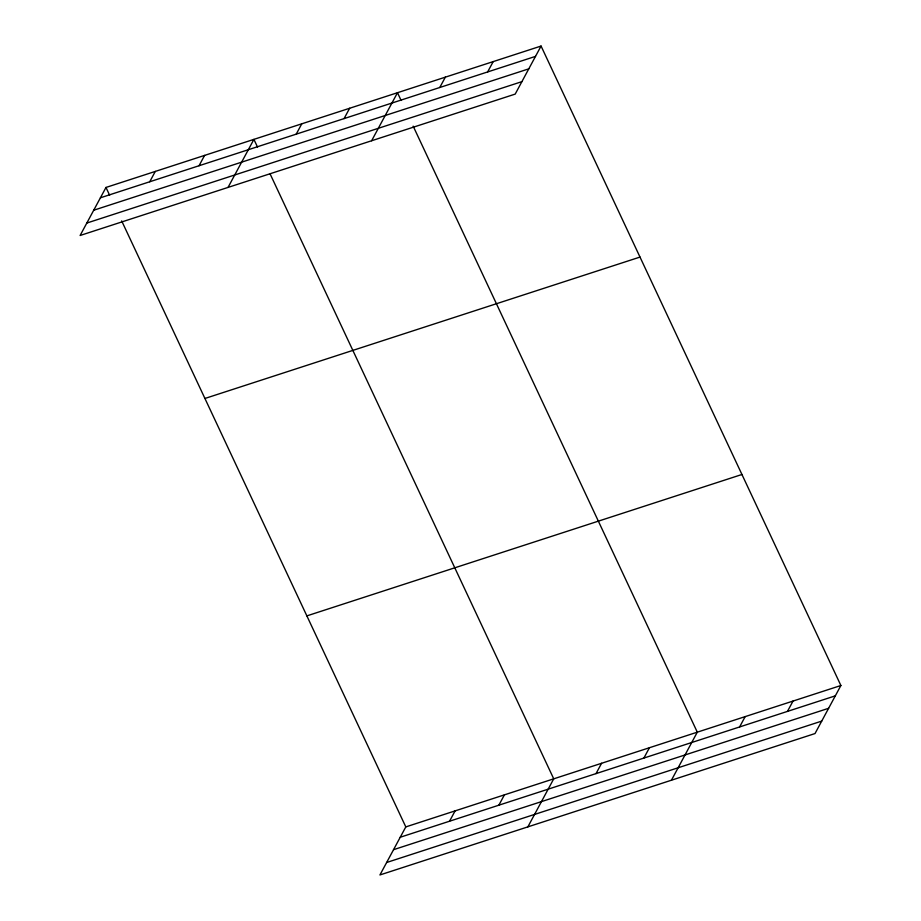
<?xml version="1.0" encoding="UTF-8"?>
<svg xmlns="http://www.w3.org/2000/svg" width="921" height="921" viewBox="0 0 921 921"><rect width="100%" height="100%" fill="white"/><g stroke="black" fill="none" stroke-linecap="round" stroke-linejoin="round"><path stroke-width="1.38" d="M541.064 46.05L105.984 187.447L80.115 235.488L515.196 94.092L541.064 46.05L840.885 685.512L815.016 733.553L379.936 874.95L405.804 826.908L840.885 685.512M149.732 181.771L155.292 171.421M199.04 165.745L204.6 155.396M228.04 187.412L253.908 139.37L257.535 147.095M296.205 134.167L301.777 123.817M344.063 118.602L349.635 108.264M371.624 140.752L397.492 92.71L401.107 100.435M439.778 87.495L445.35 77.157M487.635 71.942L493.207 61.603M449.54 821.221L455.112 810.883M498.848 805.196L504.42 794.858M527.86 826.874L553.728 778.832L270.198 174.115M596.014 773.617L601.586 763.279M643.883 758.064L649.443 747.725M671.432 780.214L697.301 732.172L413.172 126.165M739.598 726.957L745.17 716.619M787.455 711.403L793.027 701.065M100.412 197.796L535.504 56.388M93.723 210.23L528.804 68.833M86.816 223.055L521.896 81.647M204.923 398.471L640.003 257.074M306.866 615.884L741.946 474.488M400.232 837.247L835.312 695.85M393.532 849.692L828.612 708.295M386.636 862.505L821.716 721.108M105.984 187.447L109.611 195.171M121.676 220.902L405.804 826.908"/></g></svg>
